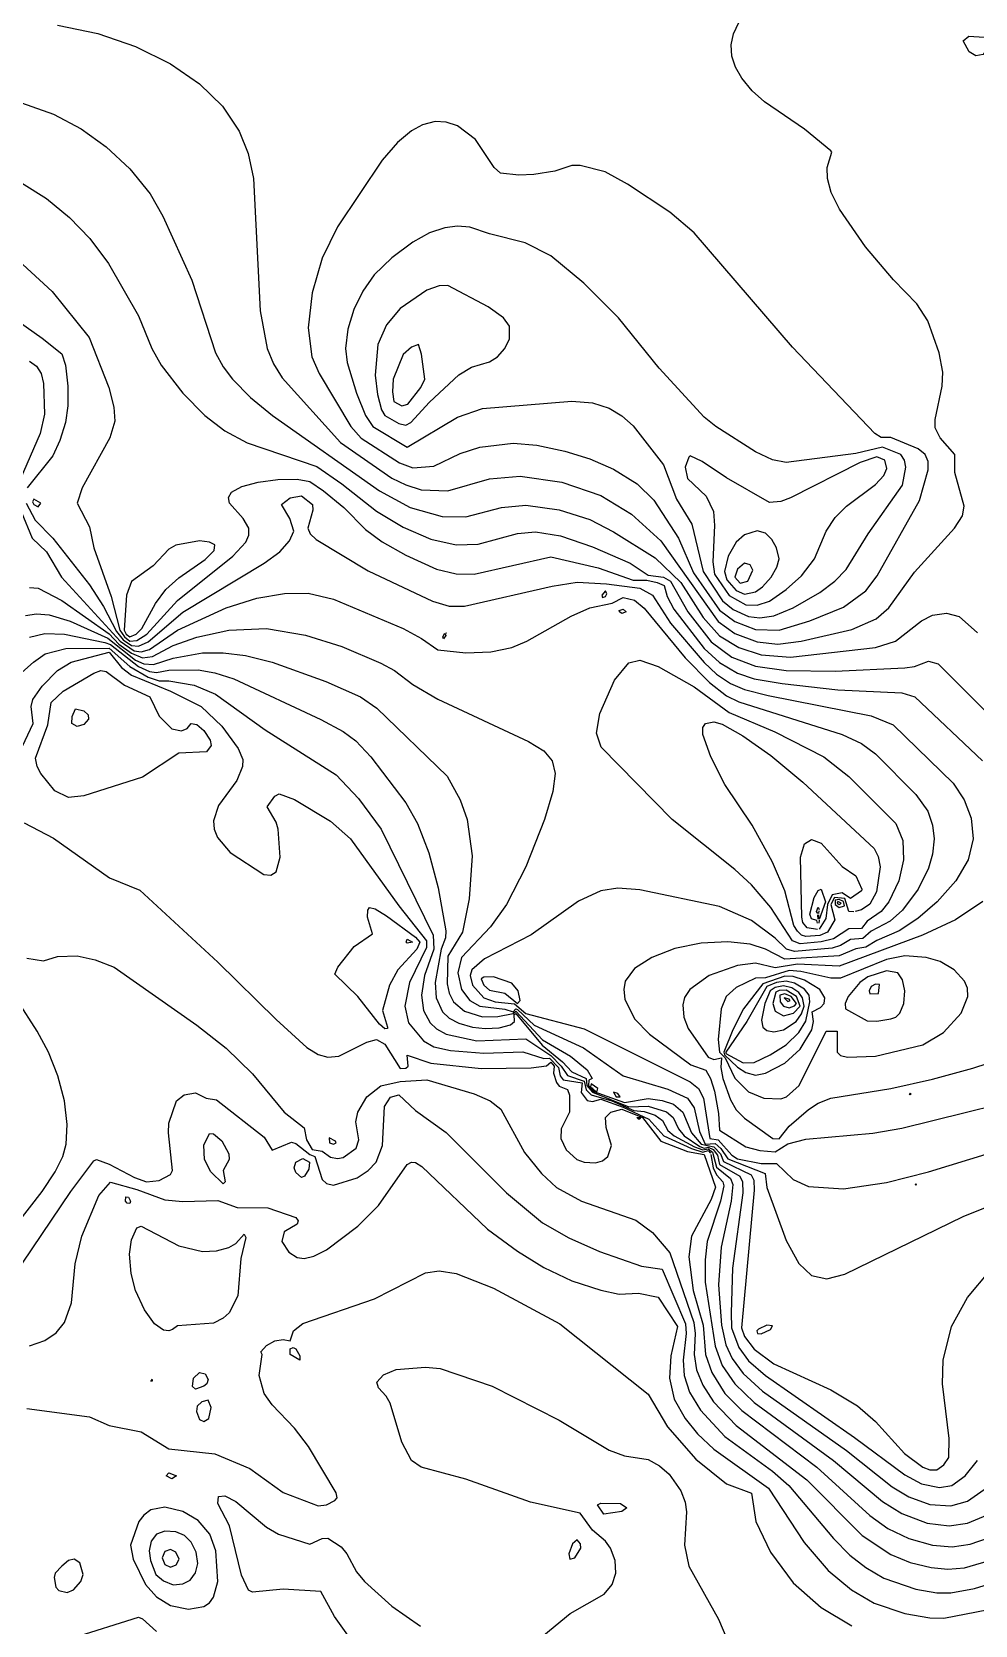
# Model space of a CAD drawing. Header units: inches. Extents: x 2608994 to 2618701, y 1261813 to 1271655.
# Drawn here: x 2611217 to 2612029, y 1266812 to 1268184 of the extents above; entities that cross this region are included whole.
import ezdxf

# ---------------------------------------------------------------- set-up
doc = ezdxf.new("R2010")
doc.units = ezdxf.units.IN
doc.header["$MEASUREMENT"] = 0

msp = doc.modelspace()

# ---------------------------------------------------------------- linework, layer by layer
for points, elevation in [([(2611238.8, 1268190), (2611273.6, 1268182.8), (2611306, 1268171.6), (2611336, 1268156.9), (2611361, 1268139.5), (2611380.8, 1268120.3), (2611395.1, 1268098.7), (2611403, 1268079.5), (2611407.7, 1268057.9), (2611413.4, 1267943.9), (2611419.3, 1267911.5), (2611424.7, 1267898.3), (2611432.4, 1267886.3), (2611482.4, 1267830.6), (2611526.8, 1267800), (2611538.8, 1267794.1), (2611552, 1267789.9), (2611574.8, 1267789), (2611610.8, 1267799.4), (2611637.2, 1267801.7), (2611673.2, 1267796.5), (2611706.8, 1267784.9), (2611733.2, 1267769), (2611758.4, 1267746), (2611807.6, 1267676.3), (2611822, 1267666.2), (2611841.2, 1267658.9), (2611859.2, 1267656.8), (2611879.3, 1267659.5), (2611922.8, 1267669.4), (2611943.9, 1267678.7), (2611954.8, 1267688.3), (2611976.8, 1267718.9), (2612011.2, 1267756.7), (2612018.1, 1267767.5), (2612019.5, 1267775.9), (2612011.5, 1267804.7), (2612011.5, 1267820.3), (2611998.8, 1267834.7), (2611994.6, 1267843.1), (2611994.7, 1267850.3), (2612000.7, 1267879.1), (2612001.2, 1267891.1), (2611998, 1267907.9), (2611988.2, 1267935.5), (2611978.9, 1267949.9), (2611958.8, 1267970.7), (2611934.6, 1267999.1), (2611912.1, 1268031.5), (2611905.1, 1268045.9), (2611901.9, 1268057.9), (2611901.7, 1268067.5), (2611905.7, 1268080.7), (2611904.9, 1268081.9), (2611882, 1268100.5), (2611847.6, 1268123.9), (2611837.1, 1268133.5), (2611828.2, 1268144.3), (2611822.7, 1268153.9), (2611819.5, 1268163.5), (2611818.9, 1268173.1), (2611820.9, 1268182.7), (2611825.5, 1268192.3)], 239), ([(2612046.4, 1268170.9), (2612039.2, 1268169.8), (2612036.1, 1268164.7), (2612029.6, 1268163.7), (2612023.9, 1268167.1), (2612018.8, 1268176.7), (2612023.6, 1268180.5), (2612036.8, 1268179.8), (2612047, 1268175.5), (2612048.4, 1268173.1), (2612046.4, 1268170.9)], 240), ([(2611198, 1268126.7), (2611235.2, 1268113.4), (2611259.2, 1268100.8), (2611280.8, 1268085.4), (2611301.2, 1268066.3), (2611318.5, 1268044.7), (2611329.6, 1268025.5), (2611354.4, 1267970.3), (2611374.9, 1267907.9), (2611381.4, 1267895.9), (2611389.5, 1267885.1), (2611405.1, 1267869.5), (2611423.9, 1267853.9), (2611516, 1267788.9), (2611542.4, 1267774.6), (2611570, 1267766.8), (2611590.4, 1267766.7), (2611621.2, 1267774.7), (2611642, 1267776.5), (2611670.8, 1267772.7), (2611697.2, 1267764.2), (2611717.6, 1267753.7), (2611753.6, 1267731.2), (2611775.7, 1267709.9), (2611794.7, 1267679.9), (2611808.8, 1267664.1), (2611825.6, 1267653.9), (2611844.8, 1267647.6), (2611870, 1267645.7), (2611943.2, 1267653.9), (2611960.4, 1267659.5), (2611982.8, 1267676.9), (2611992.4, 1267681.8), (2612004.4, 1267683.7), (2612015.2, 1267680.7), (2612031.2, 1267666.7)], 240), ([(2611840, 1267669.4), (2611860.4, 1267669.1), (2611886.8, 1267677), (2611915.6, 1267688.8), (2611934.8, 1267702.9), (2611944.8, 1267715.9), (2611981, 1267780.7), (2611988.5, 1267807.1), (2611988.6, 1267814.3), (2611986.1, 1267820.3), (2611980, 1267825.1), (2611956.4, 1267835), (2611948, 1267835), (2611942.6, 1267838.3), (2611871.7, 1267912.7), (2611787.2, 1268011.1), (2611766.2, 1268029.1), (2611729.7, 1268053.1), (2611710.4, 1268063.7), (2611688.8, 1268069.3), (2611681.6, 1268069.2), (2611667.2, 1268064.3), (2611648.9, 1268061.5), (2611636, 1268060.9), (2611620.4, 1268062.5), (2611614.7, 1268067.5), (2611598.8, 1268091.7), (2611583.2, 1268103.4), (2611573.6, 1268106.6), (2611564, 1268107), (2611553.2, 1268104.3), (2611543.6, 1268099), (2611531.6, 1268088.9), (2611518.4, 1268073.7), (2611480, 1268016.4), (2611466.8, 1267989.3), (2611458, 1267959.5), (2611454.7, 1267929.5), (2611457.9, 1267904.3), (2611464, 1267889.9), (2611491.3, 1267844.3), (2611500.4, 1267834.3), (2611533.4, 1267813.1), (2611544.8, 1267808.7), (2611562.8, 1267810.3), (2611585.6, 1267821.2), (2611602.4, 1267826.7), (2611631.2, 1267829.9), (2611651.6, 1267828.2), (2611675.6, 1267823.1), (2611697.2, 1267816.5), (2611717.6, 1267807.7), (2611738, 1267795.1), (2611752.4, 1267780.9), (2611773.7, 1267748.3), (2611786.5, 1267718.3), (2611808.8, 1267686.2), (2611822, 1267676.3), (2611840, 1267669.4)], 238), ([(2611207.9, 1268054.3), (2611229.2, 1268040.7), (2611249.2, 1268024.3), (2611266.6, 1268006.3), (2611282.7, 1267984.7), (2611308.4, 1267939.8), (2611320.1, 1267911.5), (2611328, 1267897.1), (2611346.6, 1267873.1), (2611365.6, 1267853.9), (2611383, 1267840.7), (2611402, 1267830.3), (2611462, 1267809.8), (2611483.7, 1267795.1), (2611513.6, 1267771.5), (2611536.4, 1267757.6), (2611560.4, 1267747.3), (2611582, 1267742.6), (2611601.2, 1267743.1), (2611634.8, 1267752.1), (2611650.4, 1267753.7), (2611672, 1267750.3), (2611699.6, 1267740.6), (2611732, 1267726.7), (2611747.6, 1267716.2), (2611760.8, 1267714.5), (2611766.8, 1267711.1), (2611781.6, 1267684.7), (2611801.6, 1267659), (2611819.6, 1267645.8), (2611840, 1267637.9), (2611866.4, 1267634.2), (2611908.4, 1267633.6), (2611968.4, 1267636.4), (2611976.8, 1267637.8), (2611988.8, 1267642.3), (2611997.2, 1267639.9), (2612094.2, 1267543.1)], 241), ([(2611855.6, 1267681.2), (2611872.3, 1267688.3), (2611895.4, 1267701.5), (2611908.3, 1267711.1), (2611918, 1267721.3), (2611936.9, 1267751.9), (2611966.4, 1267793.9), (2611969.4, 1267809.5), (2611968.3, 1267815.5), (2611965, 1267820.3), (2611949.2, 1267826.7), (2611926.4, 1267821), (2611866.4, 1267813.4), (2611854.4, 1267815.6), (2611840, 1267822.6), (2611805.7, 1267844.3), (2611795.6, 1267852.5), (2611756.8, 1267894.7), (2611722, 1267937.9), (2611692.2, 1267967.9), (2611663.6, 1267991.5), (2611641.4, 1268002.7), (2611610.8, 1268010.2), (2611594, 1268016), (2611583.2, 1268016.8), (2611572.4, 1268015.4), (2611559.2, 1268011.1), (2611544.8, 1268003.2), (2611526.8, 1267989.6), (2611511.5, 1267975.1), (2611501.6, 1267961), (2611494, 1267945.1), (2611488.9, 1267928.3), (2611486.9, 1267911.5), (2611488.2, 1267899.5), (2611496.4, 1267873.1), (2611504, 1267853.9), (2611510.4, 1267844.3), (2611540, 1267826.6), (2611583.2, 1267852.4), (2611604.8, 1267859.8), (2611681.6, 1267866.1), (2611699.6, 1267864.7), (2611714, 1267860.1), (2611724.8, 1267853.6), (2611734.4, 1267845), (2611760.8, 1267811.5), (2611771.8, 1267781.9), (2611785, 1267760.3), (2611794.9, 1267719.5), (2611811.6, 1267694.3), (2611820.8, 1267686.7), (2611834, 1267680.8), (2611843.6, 1267679.6), (2611855.6, 1267681.2)], 237), ([(2611205.2, 1267987.4), (2611234.2, 1267960.7), (2611266.1, 1267921.1), (2611283.1, 1267877.9), (2611287.3, 1267861.1), (2611288.3, 1267849.1), (2611283.8, 1267834.7), (2611259.9, 1267791.5), (2611255.7, 1267778.3), (2611266.3, 1267757.9), (2611270.1, 1267739.9), (2611285.1, 1267697.9), (2611292.5, 1267669.1), (2611296.4, 1267663.2), (2611301.2, 1267659.6), (2611307.2, 1267660.2), (2611315.6, 1267665.5), (2611342, 1267694.6), (2611389.9, 1267732.7), (2611401, 1267744.7), (2611403.6, 1267750.7), (2611403.6, 1267756.7), (2611398.6, 1267765.1), (2611387, 1267778.3), (2611386, 1267783.1), (2611388.7, 1267787.9), (2611397.6, 1267792.7), (2611411.5, 1267796.3), (2611428.4, 1267798.7), (2611445.2, 1267798.9), (2611456, 1267797), (2611467.8, 1267789.1), (2611485.3, 1267774.7), (2611504, 1267755.7), (2611518.4, 1267745.1), (2611538.8, 1267733.5), (2611565.2, 1267721.4), (2611582, 1267717.4), (2611597.6, 1267717.3), (2611663.6, 1267732.1), (2611704.4, 1267722.7), (2611734.4, 1267712), (2611746.4, 1267711.9), (2611755.2, 1267709.9), (2611761.3, 1267707.5), (2611763.9, 1267697.9), (2611769.7, 1267687.1), (2611795.6, 1267653.3), (2611808.8, 1267641.1), (2611824.4, 1267631.9), (2611838.8, 1267627.1), (2611862.8, 1267622.9), (2611910.8, 1267617.7), (2611966, 1267614.9), (2611977.2, 1267611.5), (2612035.4, 1267556.3)], 242), ([(2611147.6, 1267975.5), (2611225.6, 1267920.4), (2611242.4, 1267906.9), (2611245.7, 1267897.1), (2611247.8, 1267879.1), (2611247.8, 1267862.3), (2611245.6, 1267847.9), (2611240.9, 1267832.3), (2611234.7, 1267819.1), (2611212.8, 1267791.5)], 243), ([(2611543.2, 1267847.9), (2611559.2, 1267865.3), (2611584.4, 1267888.9), (2611595.2, 1267895.6), (2611610.8, 1267900.1), (2611617.6, 1267904.3), (2611624.1, 1267911.5), (2611628.1, 1267919.9), (2611628.1, 1267930.7), (2611622.8, 1267937.9), (2611609.6, 1267947.4), (2611574.8, 1267965.7), (2611567.6, 1267965.6), (2611556.8, 1267961.8), (2611534, 1267946), (2611522, 1267931.9), (2611514.6, 1267915.1), (2611512.3, 1267888.7), (2611514.3, 1267871.9), (2611517.7, 1267858.7), (2611520.8, 1267853.9), (2611532.8, 1267846.9), (2611538.8, 1267845.6), (2611543.2, 1267847.9)], 236), ([(2611540.5, 1267863.5), (2611551.8, 1267877.9), (2611555, 1267885.1), (2611552.3, 1267906.7), (2611549.6, 1267914.9), (2611543.6, 1267912.8), (2611536.4, 1267906.5), (2611527.9, 1267885.1), (2611527.2, 1267874.3), (2611528.5, 1267865.9), (2611535.2, 1267862.1), (2611540.5, 1267863.5)], 235), ([(2611214.7, 1267900.7), (2611220.8, 1267896.4), (2611224.8, 1267889.9), (2611226.8, 1267881.5), (2611227.5, 1267855.1), (2611223.8, 1267838.3), (2611206.6, 1267798.7)], 244), ([(2611831.6, 1267690.8), (2611841.2, 1267690.6), (2611852, 1267694), (2611866.3, 1267703.9), (2611879.5, 1267715.9), (2611890.6, 1267730.3), (2611900.7, 1267754.3), (2611908.4, 1267766.1), (2611918.4, 1267775.9), (2611943.2, 1267794.4), (2611950.4, 1267802.1), (2611952.9, 1267808.3), (2611951.2, 1267815.5), (2611944.4, 1267818.3), (2611930, 1267813.4), (2611870, 1267783), (2611861.6, 1267779.9), (2611852, 1267779), (2611814.8, 1267800.2), (2611794.1, 1267814.3), (2611783.6, 1267819), (2611782.4, 1267817.9), (2611779.3, 1267809.5), (2611781.2, 1267799.6), (2611797.4, 1267784.3), (2611803.6, 1267771.1), (2611804.6, 1267759.1), (2611803.1, 1267727.9), (2611804.7, 1267717.1), (2611817.2, 1267698.7), (2611831.6, 1267690.8)], 236), ([(2611211.8, 1267778.3), (2611219.6, 1267763.8), (2611234.9, 1267748.3), (2611266.4, 1267708), (2611278.4, 1267689.4), (2611289.6, 1267667.9), (2611295.2, 1267660.7), (2611302.4, 1267655.7), (2611308.4, 1267655.3), (2611316.8, 1267658.9), (2611346.8, 1267684.4), (2611416.9, 1267726.7), (2611430.3, 1267736.3), (2611438.7, 1267745.9), (2611442.2, 1267754.3), (2611438.8, 1267765.1), (2611431.7, 1267777.1), (2611439.2, 1267782.8), (2611448.8, 1267784.6), (2611458.4, 1267777.1), (2611458.7, 1267772.3), (2611454.4, 1267756.7), (2611456.4, 1267751.9), (2611461.5, 1267747.1), (2611506.4, 1267720), (2611561.6, 1267694), (2611576, 1267689.5), (2611589.2, 1267689.6), (2611664.8, 1267706.9), (2611686.4, 1267710.3), (2611711.6, 1267709), (2611740.4, 1267705.1), (2611751.2, 1267699), (2611766.8, 1267675.1), (2611795.6, 1267641.1), (2611806.4, 1267631), (2611818.4, 1267622.9), (2611830.4, 1267617.8), (2611850.8, 1267612.7), (2611939.6, 1267595.3), (2611958.5, 1267587.5), (2612010, 1267537.1), (2612019.6, 1267522.7), (2612025.5, 1267507.1), (2612027.3, 1267489.1), (2612022.9, 1267471.1), (2612012.3, 1267453.1), (2611996.2, 1267435.1), (2611979.6, 1267420.7), (2611963.7, 1267409.9), (2611944.4, 1267401.7), (2611934.8, 1267395.8), (2611926.4, 1267394.4), (2611912, 1267388.4), (2611865.2, 1267385.5), (2611848.4, 1267394.1), (2611835.2, 1267398.5), (2611816, 1267400.4), (2611793.2, 1267399.3), (2611770.4, 1267394.7), (2611750.5, 1267387.1), (2611735.7, 1267377.5), (2611727.7, 1267366.7), (2611726.5, 1267359.5), (2611727.4, 1267351.1), (2611735.6, 1267334.3), (2611748.6, 1267321.1), (2611784.1, 1267294.7), (2611797.2, 1267289.9), (2611801.2, 1267282.7), (2611804.5, 1267271.9), (2611808.1, 1267252.7), (2611809, 1267238.3), (2611831.6, 1267223.9), (2611843.6, 1267220.7), (2611856.8, 1267219.6), (2611867.6, 1267226.5), (2611883.2, 1267230.4), (2611940.8, 1267235.8), (2611966, 1267239.9), (2612102.8, 1267273.9)], 243), ([(2611218.4, 1267777.3), (2611222, 1267775.3), (2611224.5, 1267778.3), (2611218.4, 1267781.7), (2611217.3, 1267779.5), (2611218.4, 1267777.3)], 242), ([(2611207.4, 1267771.1), (2611217.1, 1267748.3), (2611229.3, 1267736.3), (2611242.2, 1267714.7), (2611292.8, 1267659.4), (2611304.8, 1267651.1), (2611310.8, 1267650.4), (2611318, 1267652.4), (2611342, 1267669), (2611384, 1267688.3), (2611410.4, 1267696.6), (2611434.4, 1267700.5), (2611454.8, 1267700.8), (2611476.4, 1267695.7), (2611536.6, 1267670.3), (2611552.4, 1267661.9), (2611566.4, 1267652), (2611590.4, 1267649.3), (2611612, 1267650.2), (2611630, 1267654.1), (2611643.1, 1267659.5), (2611681.2, 1267681.1), (2611697.1, 1267688.3), (2611716.4, 1267692.3), (2611726, 1267697.2), (2611735.6, 1267694.9), (2611744, 1267687.9), (2611779.4, 1267645.1), (2611800.4, 1267623.9), (2611814.8, 1267612.4), (2611825.6, 1267607.2), (2611914.4, 1267579), (2611931.2, 1267571.2), (2611943.2, 1267562.4), (2611978.1, 1267527.5), (2611988.2, 1267513.1), (2611992.3, 1267501.1), (2611993.7, 1267489.1), (2611992.4, 1267475.9), (2611989, 1267463.9), (2611980, 1267445.9), (2611966.4, 1267427.9), (2611955.9, 1267418.3), (2611939.6, 1267409.6), (2611932.4, 1267403.4), (2611921.6, 1267402.5), (2611913.2, 1267397.4), (2611906, 1267395.1), (2611873.6, 1267392.2), (2611866.5, 1267394.3), (2611856.8, 1267403.7), (2611836.4, 1267418.9), (2611808.8, 1267431), (2611740.4, 1267445.4), (2611721.2, 1267446.8), (2611706.8, 1267444.5), (2611687.6, 1267435.5), (2611646.8, 1267406.6), (2611606.5, 1267385.9), (2611595.5, 1267376.3), (2611594.2, 1267371.5), (2611596.1, 1267363.1), (2611605.9, 1267352.3), (2611615.6, 1267348.7), (2611632.4, 1267347.1), (2611642, 1267338.9), (2611692.4, 1267325.6), (2611783.6, 1267279.9), (2611790.8, 1267274.3), (2611795.2, 1267265.9), (2611800.6, 1267231.1), (2611807.6, 1267230), (2611819.5, 1267216.7), (2611824.4, 1267213.6), (2611844.8, 1267209.6), (2611858, 1267209.5), (2611872.4, 1267195.7), (2611885.6, 1267189.7), (2611915.6, 1267187.9), (2611952.8, 1267193.2), (2611988.8, 1267202.5), (2612074, 1267228.4)], 244), ([(2611840, 1267702), (2611846, 1267706.3), (2611853.4, 1267714.7), (2611858.3, 1267723.1), (2611860.2, 1267730.3), (2611858.1, 1267739.9), (2611854.1, 1267747.1), (2611848.4, 1267752.4), (2611841.2, 1267754.6), (2611830.4, 1267751.1), (2611823.2, 1267744.7), (2611816.4, 1267732.7), (2611813.2, 1267719.5), (2611815.1, 1267712.3), (2611823.2, 1267703), (2611830.4, 1267700.1), (2611840, 1267702)], 235), ([(2611306.5, 1267665.5), (2611311.3, 1267670.3), (2611323.2, 1267691.9), (2611332.1, 1267703.9), (2611343.2, 1267714.1), (2611366, 1267729.7), (2611373.7, 1267737.5), (2611374.4, 1267742.4), (2611369.6, 1267744.9), (2611361.2, 1267746), (2611340.6, 1267742.3), (2611334.6, 1267738.7), (2611321.3, 1267724.3), (2611302.4, 1267710.9), (2611298.1, 1267699.1), (2611296.2, 1267669.1), (2611297.8, 1267665.5), (2611301.2, 1267663.2), (2611306.5, 1267665.5)], 241), ([(2611833.3, 1267711.1), (2611837.5, 1267720.7), (2611835.2, 1267725.2), (2611830.4, 1267726.8), (2611824.4, 1267721.5), (2611822, 1267714.7), (2611826.8, 1267709.3), (2611833.3, 1267711.1)], 234), ([(2611214.8, 1267705.7), (2611222, 1267705.2), (2611242.4, 1267694.6), (2611283.2, 1267665.8), (2611291.6, 1267656.9), (2611302.4, 1267649.1), (2611312, 1267645.2), (2611320.6, 1267646.3), (2611338.4, 1267655.7), (2611358.8, 1267662.8), (2611386.4, 1267669.1), (2611418.8, 1267670.5), (2611452.4, 1267664.6), (2611483.6, 1267655), (2611517.2, 1267640.5), (2611529, 1267634.3), (2611544.8, 1267622.1), (2611566.4, 1267609.6), (2611644.3, 1267573.1), (2611657.6, 1267565), (2611664.9, 1267556.3), (2611667.4, 1267545.5), (2611665.5, 1267529.9), (2611658.3, 1267505.9), (2611642.1, 1267465.1), (2611625.4, 1267432.7), (2611611.7, 1267413.5), (2611586.8, 1267387.1), (2611583.6, 1267373.9), (2611586.6, 1267359.5), (2611594, 1267349.9), (2611602.4, 1267345), (2611624, 1267342.5), (2611631.2, 1267340.1), (2611633.6, 1267342.8), (2611634.8, 1267342.3), (2611649.2, 1267328.6), (2611691.8, 1267309.1), (2611726, 1267285), (2611764.4, 1267273.5), (2611781.2, 1267265.9), (2611787.2, 1267257.5), (2611791.7, 1267237.1), (2611796.6, 1267226.3), (2611805.2, 1267226.7), (2611810, 1267222.6), (2611816, 1267213.6), (2611848.1, 1267201.1), (2611849.6, 1267189), (2611866.4, 1267143.4), (2611877.2, 1267123.4), (2611888, 1267113), (2611901.2, 1267110.3), (2611916.8, 1267114.3), (2612018.7, 1267163.9), (2612083.6, 1267190)], 245), ([(2611707.5, 1267699.1), (2611708, 1267697), (2611710.8, 1267697.9), (2611711.8, 1267700.3), (2611710.7, 1267702.7), (2611707.5, 1267699.1)], 243), ([(2611211.2, 1267681.5), (2611220.8, 1267683.1), (2611231.6, 1267682.2), (2611249.6, 1267676.6), (2611282, 1267662), (2611306, 1267643.2), (2611313.2, 1267640), (2611321.6, 1267639.4), (2611338.4, 1267644.9), (2611363.6, 1267649.3), (2611381.6, 1267649.4), (2611400.8, 1267647.1), (2611423.6, 1267641.4), (2611470, 1267624.7), (2611499.6, 1267611.5), (2611513.8, 1267601.9), (2611574.4, 1267543.1), (2611585.5, 1267522.7), (2611591.6, 1267505.9), (2611595.8, 1267474.7), (2611593.4, 1267437.5), (2611587.5, 1267408.7), (2611575, 1267388.3), (2611574.3, 1267364.3), (2611576, 1267356.4), (2611579.9, 1267348.7), (2611589.2, 1267340.7), (2611604.8, 1267335.9), (2611618, 1267336.1), (2611631.2, 1267338.8), (2611633.6, 1267340.9), (2611656.4, 1267316), (2611680.5, 1267301.9), (2611694.8, 1267290.4), (2611699.3, 1267282.7), (2611696.5, 1267281.5), (2611696.1, 1267276.7), (2611700.8, 1267271.5), (2611727.2, 1267262), (2611747.6, 1267265.5), (2611759.6, 1267263.9), (2611769.2, 1267260.8), (2611777.3, 1267253.9), (2611784.8, 1267235.9), (2611793.1, 1267226.3), (2611804, 1267223.9), (2611809.8, 1267217.9), (2611812.4, 1267211.2), (2611836.1, 1267199.9), (2611838.5, 1267195.1), (2611838.8, 1267186.7), (2611827.8, 1267067.9), (2611830.4, 1267060.5), (2611838.8, 1267049.8), (2611855.6, 1267037.1), (2611904.8, 1267014.6), (2611927.6, 1267000.9), (2611943.2, 1266987.4), (2611968.1, 1266959.9), (2611984, 1266948.1), (2611990, 1266945.8), (2611996, 1266945.7), (2612002, 1266949.9), (2612006.3, 1266956.3), (2612006.8, 1266972.8), (2612001, 1267019.9), (2612001.6, 1267040.3), (2612008.6, 1267069.1), (2612022.6, 1267094.3), (2612041.6, 1267117.2)], 246), ([(2611722.8, 1267684.7), (2611722.4, 1267685.9), (2611726, 1267687.1), (2611728.4, 1267684.7), (2611724.8, 1267683.3), (2611722.8, 1267684.7)], 245), ([(2611214.8, 1267662.9), (2611228, 1267666.1), (2611244.8, 1267665.6), (2611279.6, 1267658.3), (2611284.4, 1267656.6), (2611308.4, 1267637.6), (2611318, 1267633.4), (2611324, 1267632.5), (2611334.8, 1267634.4), (2611360, 1267634.7), (2611374.4, 1267632.3), (2611390.6, 1267627.1), (2611465.6, 1267592), (2611484.8, 1267581.7), (2611495.6, 1267573.7), (2611508.5, 1267559.9), (2611538.9, 1267520.3), (2611548.9, 1267502.3), (2611558.7, 1267477.1), (2611566.6, 1267447.1), (2611573.2, 1267409.9), (2611573, 1267403.9), (2611569.2, 1267394.3), (2611563.9, 1267365.5), (2611564.9, 1267352.3), (2611570.3, 1267340.3), (2611576, 1267334.8), (2611584.4, 1267330.5), (2611596.1, 1267327.1), (2611607.2, 1267325.9), (2611619.2, 1267326.5), (2611628.8, 1267329), (2611632.4, 1267331.9), (2611632.2, 1267337.9), (2611633.6, 1267338.9), (2611656.2, 1267311.5), (2611673.8, 1267297.1), (2611681.6, 1267288.5), (2611694, 1267282.7), (2611694.5, 1267276.7), (2611699.6, 1267270.9), (2611730.8, 1267258.3), (2611747.6, 1267258.9), (2611763.2, 1267254.2), (2611769, 1267249.1), (2611773.7, 1267239.5), (2611778.6, 1267233.5), (2611792, 1267224.3), (2611795.6, 1267222.9), (2611799.2, 1267223.6), (2611803.3, 1267221.5), (2611807.2, 1267216.7), (2611808.8, 1267208.7), (2611826.3, 1267198.7), (2611828.8, 1267193.9), (2611829.1, 1267184.3), (2611820.2, 1267119.5), (2611818.8, 1267081.1), (2611819.3, 1267067.9), (2611825.4, 1267051.1), (2611834, 1267039.5), (2611848.4, 1267027.1), (2611925.2, 1266973.6), (2611968.4, 1266941.3), (2611982.8, 1266933.6), (2611998.4, 1266930.4), (2612009.1, 1266932.3), (2612020.4, 1266940.7), (2612031.2, 1266953.9)], 247), ([(2611571.2, 1267661.6), (2611570.6, 1267663.1), (2611572.4, 1267666.5), (2611573.3, 1267664.3), (2611571.2, 1267661.6)], 244), ([(2611572.4, 1267665.1), (2611572.2, 1267665.5), (2611572.4, 1267665.8), (2611572.7, 1267665.5), (2611572.4, 1267665.1)], 245), ([(2611573.6, 1267666.5), (2611573.5, 1267666.7), (2611573.6, 1267666.8), (2611573.7, 1267666.7), (2611573.6, 1267666.5)], 244), ([(2611192.7, 1267618.7), (2611218, 1267641.5), (2611228.1, 1267648.7), (2611246, 1267653.3), (2611283.2, 1267653.5), (2611301.2, 1267637.8), (2611316.8, 1267628.5), (2611326.4, 1267625.3), (2611334.8, 1267625.3), (2611356.4, 1267621.5), (2611374.8, 1267613.9), (2611417.6, 1267583), (2611478.8, 1267544.4), (2611498, 1267524), (2611517.4, 1267497.5), (2611562.3, 1267406.3), (2611562.9, 1267394.3), (2611554.9, 1267371.5), (2611552.2, 1267354.7), (2611554, 1267341.5), (2611559.8, 1267330.7), (2611565.2, 1267325.6), (2611573.6, 1267321.1), (2611600, 1267315.1), (2611642, 1267316.9), (2611663.6, 1267302.5), (2611672.5, 1267293.5), (2611678, 1267285.3), (2611692.4, 1267280.6), (2611694, 1267273.1), (2611698.4, 1267268.8), (2611716.2, 1267263.5), (2611735.2, 1267255.1), (2611744, 1267254.3), (2611753.6, 1267251.1), (2611759.9, 1267246.7), (2611764.4, 1267238), (2611769.8, 1267233.5), (2611787.5, 1267223.9), (2611794.4, 1267221.3), (2611799.2, 1267222.2), (2611802.8, 1267219.3), (2611806.4, 1267206.3), (2611818.4, 1267196.8), (2611820.3, 1267191.5), (2611818.9, 1267177.1), (2611810.3, 1267137.5), (2611808.1, 1267105.1), (2611810.6, 1267070.3), (2611814.3, 1267053.5), (2611819.7, 1267041.5), (2611829.2, 1267028.6), (2611846, 1267013.6), (2611918.2, 1266962.3), (2611957.7, 1266931.1), (2611972, 1266922.4), (2611990, 1266916), (2612008, 1266914.6), (2612022.4, 1266918.7), (2612036.8, 1266928.8)], 248), ([(2611206.4, 1267564.1), (2611217.7, 1267588.7), (2611216.1, 1267603.1), (2611217.6, 1267609.1), (2611225.6, 1267620.7), (2611238.8, 1267634.1), (2611250.6, 1267641.5), (2611283.2, 1267650), (2611293.8, 1267636.7), (2611302.4, 1267630.1), (2611336, 1267616.4), (2611362.4, 1267603.3), (2611380.3, 1267586.3), (2611394.3, 1267567.1), (2611398.5, 1267557.5), (2611398.2, 1267551.5), (2611393.2, 1267539.5), (2611377.4, 1267517.9), (2611373.1, 1267504.7), (2611373.7, 1267497.5), (2611376.5, 1267490.3), (2611387.6, 1267477.4), (2611416.4, 1267458.6), (2611422.4, 1267457.9), (2611427.2, 1267460.9), (2611430.5, 1267473.5), (2611428.8, 1267497.5), (2611427.2, 1267503.5), (2611419.3, 1267516.7), (2611426, 1267526.1), (2611429.6, 1267528.1), (2611442.8, 1267523.2), (2611474, 1267504.5), (2611491, 1267489.1), (2611532.7, 1267431.5), (2611556.6, 1267401.5), (2611556.6, 1267395.5), (2611542, 1267365.5), (2611538, 1267345.1), (2611541.1, 1267330.7), (2611553.9, 1267315.1), (2611562.8, 1267310), (2611577.2, 1267306.8), (2611606, 1267304.7), (2611639.6, 1267305.7), (2611657.6, 1267300.1), (2611662.4, 1267300.3), (2611670.2, 1267292.3), (2611671.8, 1267285.1), (2611674.4, 1267281.6), (2611690.5, 1267279.1), (2611689.7, 1267270.7), (2611694.8, 1267263.9), (2611699.6, 1267262.9), (2611706.8, 1267265.1), (2611726, 1267258.1), (2611747.9, 1267247.9), (2611761, 1267233.5), (2611784.8, 1267222.5), (2611794.4, 1267219.4), (2611799.2, 1267220.8), (2611801, 1267218.5)], 249), ([(2611896.4, 1267400.4), (2611878.4, 1267398.7), (2611871.9, 1267401.5), (2611853.2, 1267430.2), (2611836.4, 1267449.7), (2611822, 1267462.9), (2611768.2, 1267505.9), (2611706.9, 1267568.3), (2611703, 1267580.3), (2611705.9, 1267597.1), (2611718.4, 1267625.9), (2611730.8, 1267640.9), (2611740.4, 1267643.1), (2611756, 1267637.6), (2611787.2, 1267620.1), (2611817.2, 1267597.9), (2611856.4, 1267581.5), (2611898.6, 1267559.9), (2611920.4, 1267543), (2611960.8, 1267502.3), (2611966.7, 1267487.9), (2611967.4, 1267471.1), (2611963.2, 1267453.1), (2611954.8, 1267435.1), (2611948.1, 1267426.7), (2611936, 1267418.4), (2611931.2, 1267411.9), (2611920.4, 1267411.6), (2611907.2, 1267403.1), (2611896.4, 1267400.4)], 245), ([(2611261.6, 1267526.3), (2611248.4, 1267524.7), (2611236.4, 1267530.7), (2611224.4, 1267545.6), (2611221.3, 1267551.5), (2611219.9, 1267558.7), (2611230.6, 1267587.5), (2611233.3, 1267606.7), (2611243.6, 1267616.5), (2611270, 1267631.9), (2611276, 1267634.1), (2611280.8, 1267633.3), (2611296.4, 1267621.7), (2611318.4, 1267611.5), (2611326.4, 1267594.8), (2611337.2, 1267584), (2611345.6, 1267582.3), (2611350.4, 1267584.2), (2611354, 1267588.6), (2611358.8, 1267587.6), (2611364.8, 1267582.5), (2611370.4, 1267574.3), (2611371.1, 1267569.5), (2611367.2, 1267564.3), (2611343.2, 1267563), (2611312, 1267542.3), (2611261.6, 1267526.3)], 250), ([(2611261.6, 1267587.6), (2611255.6, 1267586), (2611251.1, 1267588.7), (2611251.4, 1267594.7), (2611254.4, 1267601.3), (2611261.6, 1267599.4), (2611265.2, 1267595.9), (2611265.5, 1267592.3), (2611261.6, 1267587.6)], 251), ([(2611924.6, 1267426.3), (2611920.3, 1267426.7), (2611916.8, 1267437.7), (2611907.8, 1267438.7), (2611904.9, 1267432.7), (2611908.2, 1267419.5), (2611901.8, 1267408.7), (2611895.2, 1267405.9), (2611883.2, 1267405.1), (2611879.6, 1267406.2), (2611876, 1267409.6), (2611872.9, 1267414.7), (2611865.2, 1267444.3), (2611854.4, 1267469.2), (2611836.9, 1267501.1), (2611813.5, 1267535.9), (2611801.3, 1267559.9), (2611794.4, 1267579.1), (2611794.4, 1267585.1), (2611796.8, 1267588.5), (2611804, 1267590.1), (2611811.2, 1267588.1), (2611829.1, 1267577.9), (2611853, 1267561.1), (2611880.8, 1267538.1), (2611942, 1267481), (2611945.6, 1267474), (2611947.2, 1267465.1), (2611944.2, 1267443.5), (2611938.4, 1267433), (2611931.2, 1267428), (2611925.8, 1267426.7)], 246), ([(2611210, 1267502.9), (2611235.2, 1267489.8), (2611283.7, 1267455.5), (2611309.6, 1267445), (2611376.8, 1267383.1), (2611427.2, 1267333.5), (2611453.6, 1267309.6), (2611463.2, 1267303.5), (2611471.6, 1267301.2), (2611481.2, 1267302.1), (2611505.2, 1267314.2), (2611513.6, 1267316.4), (2611520.8, 1267312.5), (2611534, 1267291.3), (2611538.8, 1267291.7), (2611540.8, 1267293.5), (2611540, 1267303), (2611560.4, 1267296), (2611603.6, 1267291.5), (2611646.8, 1267292.1), (2611660, 1267293.6), (2611663.6, 1267296.8), (2611666.4, 1267293.5), (2611665.8, 1267287.5), (2611668.4, 1267279.3), (2611670.8, 1267276.3), (2611678, 1267273.4), (2611679.7, 1267268.3), (2611679.8, 1267253.9), (2611672.4, 1267239.5), (2611672.2, 1267231.1), (2611676.8, 1267221.4), (2611686, 1267213.1), (2611692.4, 1267210.8), (2611702, 1267210.2), (2611708, 1267211.9), (2611712.8, 1267215.5), (2611715.9, 1267225.1), (2611711.2, 1267240.7), (2611710.8, 1267249.1), (2611715.3, 1267253.9), (2611724.8, 1267256.5), (2611742.7, 1267249.1), (2611758.4, 1267228.9), (2611781.2, 1267219.9), (2611795.6, 1267217.2), (2611805.4, 1267189.1), (2611801.6, 1267178.5), (2611784.8, 1267147.1), (2611782.5, 1267129.1), (2611786.3, 1267100.3), (2611794.9, 1267070.3), (2611796.8, 1267045.1), (2611802.2, 1267029.5), (2611813.6, 1267011.6), (2611828, 1266996.7), (2611892.8, 1266947.9), (2611938.4, 1266906.5), (2611954, 1266895.3), (2611972, 1266886.6), (2611992.4, 1266880.8), (2612009.2, 1266879.4), (2612024.8, 1266881.7), (2612048.8, 1266890)], 250), ([(2611893.4, 1267411.2), (2611884.4, 1267412.7), (2611880.7, 1267417.1), (2611879.7, 1267421.9), (2611878.7, 1267473.5), (2611882, 1267484.9), (2611888, 1267488.7), (2611896.4, 1267485.4), (2611914.4, 1267465.3), (2611926.4, 1267457.4), (2611931.6, 1267445.9), (2611931.2, 1267444.3), (2611921.6, 1267437.8), (2611914.4, 1267442.6), (2611906, 1267440.9), (2611901.9, 1267432.7), (2611900.4, 1267420.7), (2611894.6, 1267411.4)], 247), ([(2611893.4, 1267416.5), (2611892.8, 1267418.8), (2611888, 1267420.3), (2611886.8, 1267424.3), (2611890.4, 1267438.7), (2611894, 1267444.7), (2611896.4, 1267446), (2611900.2, 1267435.1), (2611894.6, 1267419.7)], 248), ([(2612035.6, 1267435.2), (2612012, 1267419.5), (2611983.8, 1267406.3), (2611912, 1267379.5), (2611876, 1267381.3), (2611856.8, 1267378.2), (2611840, 1267382.2), (2611824.4, 1267380.1), (2611800.1, 1267371.5), (2611783.4, 1267359.5), (2611778.8, 1267352.7), (2611777.3, 1267346.3), (2611778.2, 1267335.5), (2611782, 1267325.9), (2611799.2, 1267301.1), (2611804, 1267299.1), (2611810.5, 1267300.7), (2611809.9, 1267292.3), (2611811.8, 1267282.7), (2611818.4, 1267264.4), (2611823.2, 1267255.7), (2611830.4, 1267248.7), (2611854.8, 1267231.1), (2611860.4, 1267230.7), (2611868.8, 1267241.8), (2611885.6, 1267256), (2611894, 1267261.5), (2611904.8, 1267265.9), (2611956.4, 1267274.1), (2611992.4, 1267282.2), (2612027.2, 1267291.7), (2612093.2, 1267313.1)], 242), ([(2611908.4, 1267432.6), (2611912, 1267430.2), (2611916.4, 1267431.5), (2611915.6, 1267435.3), (2611912, 1267437.1), (2611908.6, 1267436.3), (2611908.4, 1267432.6)], 245), ([(2611912, 1267432.7), (2611913.8, 1267433.9), (2611910.8, 1267435.2), (2611910.3, 1267433.9), (2611912, 1267432.7)], 244), ([(2611520.8, 1267325.6), (2611516, 1267329.5), (2611497.4, 1267353.5), (2611477.5, 1267372.7), (2611480.1, 1267378.7), (2611494.4, 1267396.5), (2611510, 1267407.5), (2611505.7, 1267421.9), (2611506.1, 1267427.9), (2611507.6, 1267430), (2611512.4, 1267428.8), (2611522, 1267422.9), (2611547.2, 1267404.5), (2611550.9, 1267400.3), (2611548.3, 1267394.3), (2611531.8, 1267376.3), (2611524.8, 1267363.1), (2611518.7, 1267341.5), (2611523, 1267327.1), (2611523.1, 1267325.9), (2611520.8, 1267325.6)], 250), ([(2611893.5, 1267424.9), (2611892.5, 1267426.7), (2611894, 1267430.3), (2611894.6, 1267428.5)], 249), ([(2611893.9, 1267420.1), (2611893.7, 1267423.7)], 249), ([(2611894.2, 1267423.7), (2611894.1, 1267420.1)], 249), ([(2611894.3, 1267427.3), (2611894.2, 1267424.9)], 249), ([(2611894.6, 1267419.1), (2611894.5, 1267416.5)], 248), ([(2611540, 1267399.3), (2611539, 1267400.3), (2611540, 1267402.7), (2611544.6, 1267400.3), (2611540, 1267399.3)], 251), ([(2611212.4, 1267386.5), (2611226.8, 1267384.2), (2611238.8, 1267387.9), (2611255.6, 1267388.5), (2611271.2, 1267385.1), (2611287.5, 1267378.7), (2611358.8, 1267328.6), (2611384, 1267308.8), (2611406.8, 1267286.8), (2611434.1, 1267253.9), (2611451.2, 1267240.2), (2611453.1, 1267229.9), (2611458.2, 1267221.5), (2611466.7, 1267220.3), (2611474, 1267215.1), (2611480, 1267214), (2611484.8, 1267214.8), (2611496.1, 1267222.7), (2611498.4, 1267229.9), (2611495.7, 1267245.5), (2611497.3, 1267253.9), (2611505.3, 1267267.1), (2611517.2, 1267276.5), (2611534, 1267280.1), (2611556.8, 1267281.7), (2611597.6, 1267269.5), (2611611.3, 1267263.5), (2611620.6, 1267256.3), (2611640.9, 1267219.1), (2611655.5, 1267201.1), (2611668.4, 1267189), (2611690, 1267177.1), (2611736.8, 1267160.8), (2611751.2, 1267150.2), (2611766.2, 1267132.7), (2611786.7, 1267072.7), (2611787.8, 1267063.1), (2611787, 1267045.1), (2611789.2, 1267031.9), (2611794.5, 1267018.7), (2611803.8, 1267004.3), (2611823.2, 1266983.9), (2611884.1, 1266937.1), (2611931.7, 1266889.1), (2611956.4, 1266872.8), (2611973.2, 1266866), (2611991.2, 1266861.6), (2612005.6, 1266860.1), (2612020, 1266861.4), (2612046.4, 1266869.1)], 251), ([(2611866.6, 1267267.1), (2611877.6, 1267276.7), (2611900.8, 1267323.5), (2611910.2, 1267323.5), (2611910.1, 1267305.5), (2611913.2, 1267302.6), (2611919.2, 1267301.1), (2611943.2, 1267302), (2611984, 1267311.7), (2612001.8, 1267322.3), (2612016.9, 1267339.1), (2612022.7, 1267353.5), (2612022.4, 1267360.7), (2612019.9, 1267366.7), (2612011.1, 1267376.3), (2611999, 1267383.5), (2611986.8, 1267387.1), (2611968.4, 1267388.5), (2611952.8, 1267385.2), (2611913.2, 1267369.3), (2611904.8, 1267369.1), (2611879, 1267375.1), (2611868.8, 1267375.7), (2611848.4, 1267369.6), (2611840, 1267369.1), (2611823.2, 1267361.2), (2611814.6, 1267353.5), (2611810.3, 1267342.7), (2611807.6, 1267316.3), (2611808.9, 1267305.5), (2611813.7, 1267300.7), (2611822, 1267283.2), (2611834, 1267271.4), (2611847.2, 1267265.9), (2611861.6, 1267265.2), (2611866.6, 1267267.1)], 241), ([(2611637.2, 1267349.9), (2611635.6, 1267358.3), (2611630, 1267364.9), (2611614.4, 1267370.4), (2611606, 1267370.2), (2611603.6, 1267368.6), (2611606, 1267363.1), (2611610.8, 1267359), (2611624, 1267356.2), (2611634.8, 1267347.5), (2611637.2, 1267349.9)], 243), ([(2611848.4, 1267287.5), (2611865.2, 1267296.1), (2611878.4, 1267308), (2611888.5, 1267324.7), (2611889.8, 1267331.9), (2611888.6, 1267340.3), (2611895.8, 1267343.9), (2611899.1, 1267347.5), (2611899.6, 1267352.3), (2611895.2, 1267359.5), (2611882, 1267367.5), (2611872.4, 1267370.6), (2611865.2, 1267370.9), (2611846.2, 1267364.3), (2611829.6, 1267342.7), (2611820.3, 1267324.7), (2611812.7, 1267305.5), (2611813.3, 1267303.1), (2611824.4, 1267292.5), (2611831.6, 1267287.9), (2611840, 1267285.7), (2611848.4, 1267287.5)], 240), ([(2611829.2, 1267296.2), (2611838.8, 1267296.5), (2611852.5, 1267303.1), (2611866.4, 1267311.9), (2611877.1, 1267322.3), (2611883.2, 1267332.2), (2611886.6, 1267348.7), (2611886.1, 1267354.7), (2611882, 1267359.8), (2611873.6, 1267364.9), (2611866.4, 1267366.6), (2611858, 1267365.4), (2611849.6, 1267361.9), (2611832.4, 1267331.9), (2611814.3, 1267305.5), (2611814.4, 1267304.3), (2611829.2, 1267296.2)], 239), ([(2611864, 1267324.8), (2611874.8, 1267332), (2611879.6, 1267338.6), (2611881.8, 1267345.1), (2611880.5, 1267352.3), (2611877.2, 1267357), (2611871.2, 1267361), (2611864, 1267362.7), (2611856.8, 1267361.3), (2611852.6, 1267358.3), (2611847.9, 1267347.5), (2611845.2, 1267333.1), (2611846.3, 1267327.1), (2611849.6, 1267324), (2611855.6, 1267323.1), (2611864, 1267324.8)], 238), ([(2611936, 1267332.5), (2611944.4, 1267332.1), (2611956.4, 1267334.1), (2611960.8, 1267335.5), (2611964.2, 1267339.1), (2611967.6, 1267347.5), (2611968.5, 1267358.3), (2611966.6, 1267367.9), (2611962.5, 1267373.9), (2611952.8, 1267375.4), (2611936.6, 1267370.3), (2611929.8, 1267365.5), (2611919.6, 1267353.5), (2611917, 1267347.5), (2611917.4, 1267342.7), (2611936, 1267332.5)], 240), ([(2611938.4, 1267355.7), (2611945.9, 1267355.9), (2611946.8, 1267363.9), (2611943.2, 1267364), (2611939.6, 1267361.9), (2611937.9, 1267358.3), (2611938.4, 1267355.7)], 239), ([(2611177.6, 1267124.1), (2611225.6, 1267185.5), (2611236.9, 1267202.3), (2611243.3, 1267215.5), (2611246.2, 1267226.3), (2611247.2, 1267243.1), (2611244.7, 1267263.5), (2611239.1, 1267285.1), (2611231, 1267305.5), (2611221.4, 1267323.5), (2611204.4, 1267349.9)], 251), ([(2611872.7, 1267339.1), (2611878.4, 1267345.1), (2611875.3, 1267353.5), (2611866.4, 1267358.8), (2611860.4, 1267358.7), (2611857.3, 1267357.1), (2611854.7, 1267347.5), (2611856.8, 1267340.7), (2611864, 1267336.9), (2611872.7, 1267339.1)], 237), ([(2611873.6, 1267345.5), (2611875.2, 1267347.5), (2611870.7, 1267353.5), (2611865.2, 1267355.6), (2611860.9, 1267354.7), (2611861, 1267348.7), (2611863.9, 1267345.1), (2611868.8, 1267343.7), (2611873.6, 1267345.5)], 236), ([(2611867.6, 1267349.2), (2611869.7, 1267349.9), (2611868.9, 1267351.1), (2611864.6, 1267352.3), (2611867.6, 1267349.2)], 235), ([(2611200.4, 1267111.5), (2611250.4, 1267185.5), (2611270, 1267212), (2611272.4, 1267212.9), (2611283.2, 1267208.9), (2611305.2, 1267197.5), (2611315.3, 1267193.9), (2611326.4, 1267195), (2611336, 1267200.2), (2611337.9, 1267203.5), (2611334.4, 1267235.9), (2611334.8, 1267244.3), (2611341.4, 1267263.5), (2611348, 1267268.8), (2611357.6, 1267270.4), (2611366.8, 1267265.9), (2611375.6, 1267264.4), (2611416.8, 1267232.3), (2611423.6, 1267221.2), (2611440.4, 1267228.1), (2611444, 1267226.9), (2611456, 1267217.2), (2611460.5, 1267215.5), (2611466.8, 1267195.9), (2611470.4, 1267192.3), (2611476.4, 1267191), (2611496.8, 1267197.3), (2611506.4, 1267203.6), (2611513.3, 1267210.7), (2611518.7, 1267225.1), (2611520.5, 1267258.7), (2611525.6, 1267266.6), (2611532.8, 1267268.7), (2611547.2, 1267255.1), (2611573.6, 1267236.4), (2611625.5, 1267184.3), (2611656.4, 1267158.6), (2611679.2, 1267145.5), (2611705.6, 1267133.7), (2611741.6, 1267121.2), (2611759.6, 1267118.6), (2611779.5, 1267071.5), (2611780.2, 1267063.1), (2611777.5, 1267040.3), (2611778.4, 1267027.1), (2611783.1, 1267012.7), (2611792.4, 1266997.1), (2611813.6, 1266974.3), (2611854.4, 1266944.5), (2611868.6, 1266932.3), (2611907.2, 1266886.6), (2611921.1, 1266872.3), (2611934.8, 1266861.5), (2611950.4, 1266852.5), (2611978, 1266843), (2611996, 1266839.9), (2612008, 1266839.7), (2612028.4, 1266843.6), (2612057.2, 1266852.3)], 252), ([(2611702, 1267271.8), (2611703.5, 1267271.9), (2611704, 1267274.3), (2611698.4, 1267278.2), (2611697.9, 1267275.5), (2611702, 1267271.8)], 245), ([(2611699.6, 1267274.3), (2611700, 1267274.3), (2611699.6, 1267274.6), (2611699.6, 1267274.3)], 244), ([(2611720, 1267267), (2611723.4, 1267267.1), (2611721.2, 1267269.9), (2611717.6, 1267270.9), (2611720, 1267267)], 245), ([(2611973.2, 1267268.8), (2611972.5, 1267269.5), (2611973.2, 1267270.2), (2611973.9, 1267269.5), (2611973.2, 1267268.8)], 243), ([(2611973.2, 1267269.5), (2611973.2, 1267269.5), (2611973.2, 1267269.6), (2611973.2, 1267269.5), (2611973.2, 1267269.5)], 244), ([(2611739.2, 1267247.8), (2611737.8, 1267249.1), (2611740.8, 1267249.1), (2611740.4, 1267247.9), (2611739.2, 1267247.8)], 251), ([(2611381.6, 1267192.2), (2611370.7, 1267202.3), (2611365.4, 1267213.1), (2611364.8, 1267225.5), (2611369.6, 1267235.5), (2611373.2, 1267235), (2611380.4, 1267229), (2611386.3, 1267217.9), (2611386.5, 1267213.1), (2611381.4, 1267203.5), (2611383.3, 1267193.9), (2611381.6, 1267192.2)], 253), ([(2611476.4, 1267226.1), (2611478.7, 1267227.5), (2611478.3, 1267228.7), (2611472.8, 1267231.6), (2611473, 1267227.5), (2611476.4, 1267226.1)], 250), ([(2611451.6, 1267198.7), (2611448.8, 1267197.4), (2611444, 1267201.9), (2611442.6, 1267205.9), (2611444, 1267210.8), (2611450, 1267213.8), (2611455.9, 1267210.7), (2611455.1, 1267204.7), (2611451.6, 1267198.7)], 253), ([(2611801.4, 1267217.3), (2611803.5, 1267205.9), (2611806.4, 1267199.7), (2611811.9, 1267193.9), (2611812.5, 1267190.3), (2611809.8, 1267177.1), (2611798.4, 1267142.3), (2611796.5, 1267126.7), (2611796.6, 1267107.5), (2611805.1, 1267052.3), (2611811.3, 1267035.5), (2611822, 1267019.7), (2611838.8, 1267003.7), (2611907, 1266953.9), (2611949.2, 1266918.5), (2611966, 1266908), (2611987.6, 1266899.9), (2612006.8, 1266897.4), (2612022.4, 1266899.8), (2612043.1, 1266908.3)], 249), ([(2611214.8, 1267052.6), (2611228, 1267057.1), (2611237.6, 1267063.7), (2611244.7, 1267072.7), (2611250.9, 1267089.5), (2611254, 1267123.1), (2611259.8, 1267147.1), (2611274.4, 1267181.9), (2611284.4, 1267193.5), (2611307.2, 1267187.3), (2611331.2, 1267178.4), (2611346.8, 1267176.9), (2611376.8, 1267177.8), (2611393.6, 1267171.6), (2611420, 1267171.5), (2611444, 1267163.2), (2611446.1, 1267160.3), (2611445.2, 1267157.3), (2611434.1, 1267150.7), (2611431.9, 1267142.3), (2611438, 1267133.2), (2611445.2, 1267128.7), (2611451.2, 1267127.9), (2611459.6, 1267129.9), (2611470.4, 1267135.3), (2611497.4, 1267155.5), (2611515.1, 1267173.5), (2611540, 1267208.6), (2611543.6, 1267210.8), (2611547.2, 1267210.5), (2611552.6, 1267207.1), (2611609.2, 1267153.1), (2611634.8, 1267134.1), (2611657.6, 1267119.9), (2611681.6, 1267108.5), (2611706.8, 1267100.5), (2611722.4, 1267097.1), (2611739.2, 1267098), (2611756, 1267094.5), (2611772.8, 1267069.1), (2611766.9, 1267043.9), (2611765.9, 1267024.7), (2611769.9, 1267006.7), (2611779.2, 1266989.9), (2611789.9, 1266976.7), (2611804, 1266963.5), (2611851.2, 1266929.9), (2611881.7, 1266883.1), (2611902.4, 1266859.1), (2611922.5, 1266842.3), (2611942, 1266830.8), (2611968.4, 1266822), (2611990, 1266818.3), (2612002, 1266818.1), (2612058.4, 1266828.9)], 253), ([(2611978, 1267191), (2611977.4, 1267191.5), (2611978, 1267192.1), (2611978.6, 1267191.5), (2611978, 1267191)], 245), ([(2611298.8, 1267175.4), (2611297.3, 1267177.1), (2611297.6, 1267181), (2611300, 1267180.5), (2611301.7, 1267177.1), (2611301.2, 1267175), (2611298.8, 1267175.4)], 254), ([(2611337.7, 1267066.7), (2611334.8, 1267065.4), (2611330, 1267066.1), (2611322.4, 1267071.5), (2611313.8, 1267083.5), (2611306.1, 1267100.3), (2611302.3, 1267114.7), (2611300.9, 1267131.5), (2611302.4, 1267143.8), (2611307, 1267154.3), (2611310.8, 1267155.7), (2611343.2, 1267138.7), (2611363.6, 1267133.9), (2611375.6, 1267134.4), (2611386.4, 1267137.2), (2611392.4, 1267140.8), (2611399.6, 1267148.6), (2611401.1, 1267145.9), (2611396.8, 1267127.9), (2611394, 1267095.5), (2611386.7, 1267081.1), (2611381.4, 1267076.3), (2611373.2, 1267072.2), (2611342, 1267069.8), (2611337.7, 1267066.7)], 254), ([(2611212.4, 1266998.5), (2611266.4, 1266991.3), (2611283.4, 1266983.9), (2611310.8, 1266978.4), (2611334.8, 1266963.9), (2611374.4, 1266959.6), (2611404.4, 1266947), (2611433.2, 1266926.2), (2611463.2, 1266914.7), (2611470.4, 1266915.7), (2611477.6, 1266919.4), (2611479.5, 1266921.5), (2611478.8, 1266925.8), (2611455, 1266965.9), (2611442.8, 1266981.5), (2611423.6, 1267001.7), (2611416.7, 1267011.5), (2611412.4, 1267027.1), (2611415.1, 1267045.1), (2611413.8, 1267047.5), (2611418.8, 1267052.9), (2611426, 1267056.8), (2611433.2, 1267057.9), (2611439.2, 1267056.7), (2611442, 1267065.5), (2611450, 1267071.9), (2611511.8, 1267093.1), (2611555.6, 1267115.3), (2611567.6, 1267117.1), (2611582, 1267114.7), (2611614.4, 1267102.3), (2611671.3, 1267071.5), (2611747.6, 1267011), (2611764.1, 1266982.7), (2611788.4, 1266954.8), (2611814.8, 1266933.6), (2611836.4, 1266925.6), (2611840.3, 1266901.1), (2611852.8, 1266874.7), (2611872.4, 1266848.5), (2611896.4, 1266827.1), (2611922.8, 1266811.5)], 254), ([(2611844.8, 1267062.8), (2611852.7, 1267066.7), (2611854.4, 1267069.9), (2611849.6, 1267070.2), (2611842.4, 1267066.8), (2611841.1, 1267065.5), (2611841.6, 1267063.1), (2611844.8, 1267062.8)], 245), ([(2611447.6, 1267040.2), (2611439.2, 1267045.1), (2611439.2, 1267049.9), (2611441.6, 1267051), (2611444.1, 1267049.9), (2611447.6, 1267043.9), (2611447.6, 1267040.2)], 255), ([(2611652.8, 1266799.4), (2611680.4, 1266822), (2611709.5, 1266838.7), (2611716.5, 1266847.1), (2611719.6, 1266856.7), (2611719.1, 1266867.5), (2611715, 1266878.3), (2611710.6, 1266884.3), (2611699.6, 1266893.9), (2611688.8, 1266908.4), (2611646, 1266917.9), (2611590.4, 1266937.8), (2611552, 1266948.1), (2611543.7, 1266953.9), (2611535.4, 1266969.5), (2611525.2, 1267003.1), (2611521.9, 1267009.1), (2611515.2, 1267016.3), (2611513.9, 1267021.1), (2611519.6, 1267027.5), (2611530.4, 1267032.1), (2611555.6, 1267034.3), (2611568.2, 1267033.1), (2611613.2, 1267017.8), (2611670.8, 1266988.6), (2611714, 1266962.8), (2611727.2, 1266957.9), (2611747.6, 1266954.7), (2611757.2, 1266949.3), (2611765.6, 1266941.9), (2611775.6, 1266927.5), (2611779.2, 1266917.9), (2611780.4, 1266909.5), (2611778.8, 1266880.7), (2611782.4, 1266862.7), (2611808.1, 1266817.1), (2611821.9, 1266784.7)], 255), ([(2611319.2, 1267022.1), (2611320.6, 1267022.3), (2611320.4, 1267023.7), (2611319.2, 1267022.5), (2611319.2, 1267022.1)], 253), ([(2611364.8, 1267017.7), (2611357.6, 1267015.2), (2611355, 1267017.5), (2611355.9, 1267024.7), (2611361.2, 1267029.7), (2611366, 1267028.5), (2611368.4, 1267023.5), (2611367.5, 1267019.9), (2611364.8, 1267017.7)], 254), ([(2611361.2, 1266989), (2611364.8, 1266987.5), (2611369.2, 1266989.9), (2611371.2, 1266999.5), (2611368.4, 1267005.7), (2611363, 1267004.3), (2611359.1, 1267000.7), (2611358.4, 1266995.9), (2611361.2, 1266989)], 253), ([(2611332.4, 1266940.5), (2611334.8, 1266943.1), (2611341.3, 1266940.7), (2611337.2, 1266937.9), (2611332.4, 1266940.5)], 255), ([(2611508.1, 1266776.3), (2611477.3, 1266819.5), (2611465.6, 1266840.8), (2611433.2, 1266842.8), (2611406.8, 1266840.5), (2611403.2, 1266842.1), (2611397.2, 1266854.9), (2611386.8, 1266897.5), (2611376.9, 1266916.7), (2611377.3, 1266922.7), (2611382.8, 1266923.3), (2611392.4, 1266918.4), (2611418.8, 1266896.3), (2611429.1, 1266890.3), (2611456, 1266881.8), (2611466.8, 1266886.6), (2611471.6, 1266886.8), (2611483, 1266879.5), (2611488, 1266873.5), (2611496.3, 1266857.9), (2611503.3, 1266849.5), (2611526.8, 1266828.4), (2611551.5, 1266811.1)], 255), ([(2611364.8, 1266827.9), (2611369.6, 1266831.1), (2611373.2, 1266836), (2611376.9, 1266849.5), (2611375, 1266875.9), (2611370, 1266890.3), (2611360, 1266902), (2611346.8, 1266909.9), (2611331.2, 1266913.7), (2611319.2, 1266911.2), (2611313.2, 1266906.8), (2611308.7, 1266901.1), (2611301.7, 1266880.7), (2611304, 1266868.7), (2611314.6, 1266847.1), (2611324, 1266836.2), (2611336, 1266829), (2611351.6, 1266825.7), (2611364.8, 1266827.9)], 254), ([(2611724.8, 1266909.8), (2611709.2, 1266907.6), (2611703.8, 1266915.5), (2611706.8, 1266917.1), (2611723.6, 1266916.6), (2611729.1, 1266913.1), (2611724.8, 1266909.8)], 256), ([(2611352.9, 1266850.7), (2611357.6, 1266856.9), (2611359.5, 1266865.1), (2611358.2, 1266874.7), (2611354, 1266883.4), (2611348.1, 1266889.1), (2611340.8, 1266892.4), (2611331.2, 1266893), (2611324, 1266890.3), (2611319.4, 1266884.3), (2611317.7, 1266875.9), (2611318.8, 1266867.5), (2611323.4, 1266855.5), (2611330, 1266850), (2611338.4, 1266846.7), (2611346.8, 1266847.4), (2611352.9, 1266850.7)], 253), ([(2611684.4, 1266869.9), (2611689.4, 1266878.3), (2611689.2, 1266881.9), (2611686.4, 1266885.3), (2611682.2, 1266881.9), (2611679.2, 1266873.5), (2611680, 1266868.7), (2611684.4, 1266869.9)], 254), ([(2611252.5, 1266842.3), (2611258.9, 1266849.5), (2611261, 1266855.5), (2611258, 1266865.7), (2611253.2, 1266868.8), (2611248.4, 1266867.5), (2611242.4, 1266862.7), (2611236.7, 1266856.7), (2611235.8, 1266853.1), (2611237.4, 1266844.7), (2611240, 1266841.7), (2611247.2, 1266840.1), (2611252.5, 1266842.3)], 254), ([(2611340.9, 1266863.9), (2611343.5, 1266868.7), (2611340.8, 1266874.7), (2611336, 1266877), (2611331.2, 1266875.4), (2611329, 1266869.9), (2611331.2, 1266864.1), (2611336, 1266862), (2611340.9, 1266863.9)], 252), ([(2611252, 1266801.1), (2611308.4, 1266818.8), (2611312, 1266817.3), (2611324, 1266806.6)], 255)]:
    msp.add_lwpolyline(points, dxfattribs=dict(elevation=elevation))

doc.saveas('drawing.dxf')
